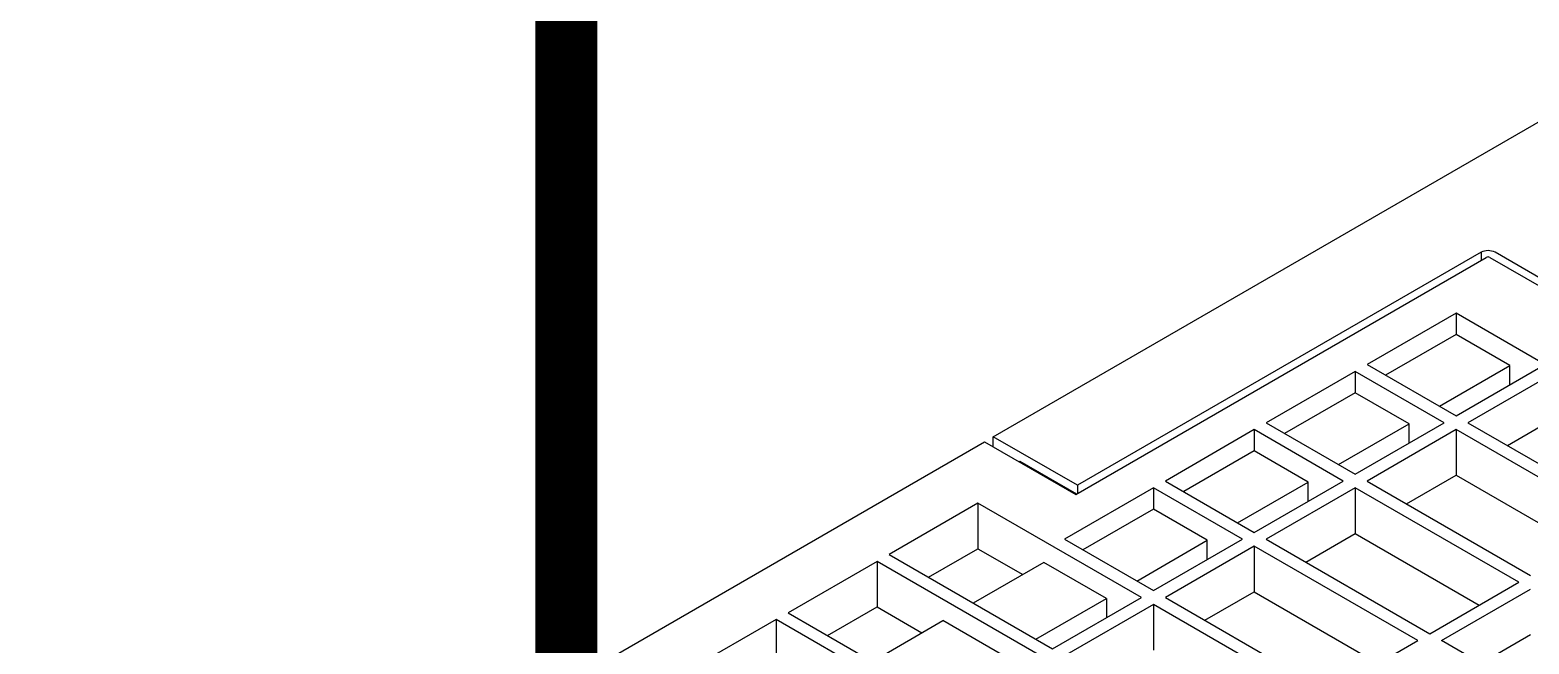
# Model space of a CAD drawing. Header units: inches. Extents: x 67248 to 85686, y -40174 to -31152.
# Drawn here: x 76822.7 to 76895.2, y -33969.2 to -33939.5 of the extents above; entities that cross this region are included whole.
import ezdxf

# ---------------------------------------------------------------- set-up
doc = ezdxf.new("R2010")
doc.units = ezdxf.units.IN
doc.header["$MEASUREMENT"] = 0
doc.layers.add('SI-TOPOLOGY-Ethernet', color=7, linetype='Continuous', lineweight=13, true_color=0x3cf000)

# ---------------------------------------------------------------- blocks, each defined once
blk = doc.blocks.new('SCALANCEXB008')
for p, q in [((-56.215, 85.94), (-33.807, 98.876)), ((-52.892, 83.613), (-36.345, 93.165)), ((-36.557, 93.37), (-52.821, 83.981)), ((-36.557, 93.37), (-36.557, 93.043)), ((-36.204, 93.165), (-11.879, 79.123)), ((-11.526, 79.246), (-35.992, 93.37)), ((-37.565, 90.918), (-41.15, 88.849)), ((-33.98, 88.849), (-37.565, 90.918)), ((-37.565, 90.918), (-37.565, 90.061)), ((-37.565, 90.061), (-40.407, 88.42)), ((-35.395, 88.808), (-37.565, 90.061)), ((-41.15, 88.849), (-37.565, 86.779)), ((-37.565, 86.779), (-33.98, 88.849)), ((-41.631, 88.571), (-45.216, 86.502)), ((-38.046, 86.502), (-41.631, 88.571)), ((-41.631, 88.571), (-41.631, 87.714)), ((-38.237, 87.167), (-35.395, 88.808)), ((-33.499, 88.571), (-37.084, 86.502)), ((-35.395, 88.032), (-35.395, 88.808)), ((-41.631, 87.714), (-44.473, 86.073)), ((-39.46, 86.461), (-41.631, 87.714)), ((-45.216, 86.502), (-41.631, 84.432)), ((-42.303, 84.82), (-39.46, 86.461)), ((-41.631, 84.432), (-38.046, 86.502)), ((-39.46, 85.685), (-39.46, 86.461)), ((-37.084, 86.502), (-30.494, 82.697)), ((-35.493, 85.583), (-33.499, 86.734)), ((-52.821, 83.981), (-56.215, 85.94)), ((-56.215, 85.532), (-56.215, 85.94)), ((-45.697, 86.224), (-49.281, 84.154)), ((-42.112, 84.154), (-45.697, 86.224)), ((-45.697, 86.224), (-45.697, 85.366)), ((-37.565, 86.224), (-41.15, 84.154)), ((-30.975, 82.419), (-37.565, 86.224)), ((-37.565, 86.224), (-37.565, 84.387)), ((-91.924, 65.326), (-56.569, 85.736)), ((-56.569, 85.736), (-52.892, 83.613)), ((-45.697, 85.366), (-48.539, 83.726)), ((-43.526, 84.113), (-45.697, 85.366)), ((-55.14, 84.952), (-55.175, 84.932)), ((-55.14, 84.952), (-52.856, 83.634)), ((-52.821, 83.981), (-52.821, 83.654)), ((-49.281, 84.154), (-45.697, 82.085)), ((-46.368, 82.473), (-43.526, 84.113)), ((-45.697, 82.085), (-42.112, 84.154)), ((-43.526, 83.338), (-43.526, 84.113)), ((-41.15, 84.154), (-34.56, 80.35)), ((-39.559, 83.236), (-37.565, 84.387)), ((-37.565, 84.387), (-32.566, 81.501)), ((-49.763, 83.877), (-53.347, 81.807)), ((-46.178, 81.807), (-49.763, 83.877)), ((-49.763, 83.877), (-49.763, 83.019)), ((-41.631, 83.877), (-45.216, 81.807)), ((-35.041, 80.072), (-41.631, 83.877)), ((-41.631, 83.877), (-41.631, 82.039)), ((-56.834, 83.264), (-60.418, 81.195)), ((-50.244, 79.46), (-56.834, 83.264)), ((-56.834, 83.264), (-56.834, 81.427)), ((-49.763, 83.019), (-52.605, 81.378)), ((-47.592, 81.766), (-49.763, 83.019)), ((-53.347, 81.807), (-49.763, 79.738)), ((-50.434, 80.125), (-47.592, 81.766)), ((-49.763, 79.738), (-46.178, 81.807)), ((-47.592, 80.991), (-47.592, 81.766)), ((-45.216, 81.807), (-38.626, 78.003)), ((-43.624, 80.889), (-41.631, 82.039)), ((-41.631, 82.039), (-36.632, 79.154)), ((-60.418, 81.195), (-53.829, 77.391)), ((-58.827, 80.276), (-56.834, 81.427)), ((-56.834, 81.427), (-55.031, 80.386)), ((-45.697, 81.529), (-49.281, 79.46)), ((-39.107, 77.725), (-45.697, 81.529)), ((-45.697, 81.529), (-45.697, 79.692)), ((-60.9, 80.917), (-64.484, 78.848)), ((-54.31, 77.113), (-60.9, 80.917)), ((-60.9, 80.917), (-60.9, 79.08)), ((-54.182, 80.876), (-57.024, 79.235)), ((-51.658, 79.419), (-54.182, 80.876)), ((-38.626, 78.003), (-35.041, 80.072)), ((-38.145, 77.725), (-34.56, 79.795)), ((-54.5, 77.778), (-51.658, 79.419)), ((-53.829, 77.391), (-50.244, 79.46)), ((-49.763, 79.182), (-53.347, 77.113)), ((-51.658, 79.419), (-51.658, 78.644)), ((-43.173, 75.378), (-49.763, 79.182)), ((-49.763, 79.182), (-49.763, 77.345)), ((-49.281, 79.46), (-42.692, 75.656)), ((-47.69, 78.541), (-45.697, 79.692)), ((-45.697, 79.692), (-40.698, 76.807)), ((-64.965, 78.57), (-68.55, 76.501)), ((-58.376, 74.766), (-64.965, 78.57)), ((-64.965, 78.57), (-64.965, 76.733)), ((-64.484, 78.848), (-57.894, 75.043)), ((-62.893, 77.929), (-60.9, 79.08)), ((-60.9, 79.08), (-59.097, 78.039)), ((-61.09, 76.888), (-58.248, 78.529)), ((-55.724, 77.072), (-58.248, 78.529)), ((-34.56, 77.957), (-36.553, 76.807)), ((-42.692, 75.656), (-39.107, 77.725)), ((-31.555, 73.921), (-38.145, 77.725))]:
    blk.add_line(p, q)
for centre, radius, start, end in [((-36.275, 92.824), 0.615, 62.60959, 117.39041), ((-36.275, 93.029), 0.154, 62.61057, 117.38943)]:
    blk.add_arc(centre, radius, start, end)

msp = doc.modelspace()

# ---------------------------------------------------------------- linework, layer by layer
at = {"layer": 'SI-TOPOLOGY-Ethernet', "const_width": 3}
msp.add_lwpolyline([(76530.972, -33649.201), (76530.972, -33906.649), (76848.628, -33906.649), (76848.628, -33971.107)], dxfattribs=at)

# ---------------------------------------------------------------- block references
at = {"xscale": 1.2, "yscale": 1.2, "zscale": 1.2}
msp.add_blockref('SCALANCEXB008', (76936.733, -34062.316), dxfattribs=at)

doc.saveas('drawing.dxf')
